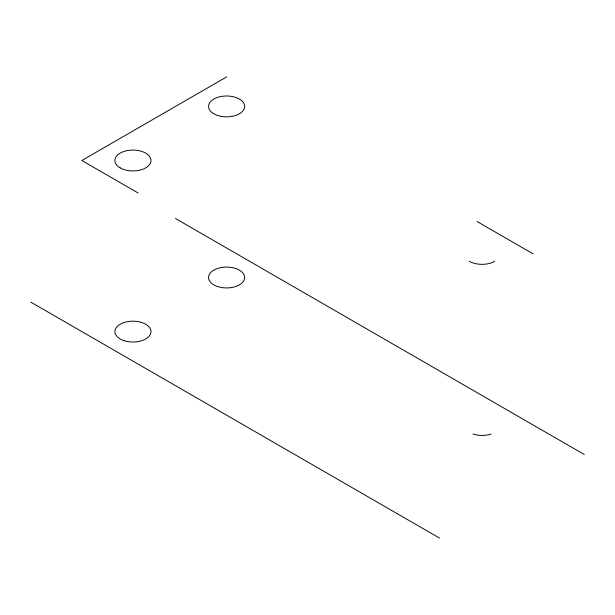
<?xml version="1.0" encoding="UTF-8"?>
<svg xmlns="http://www.w3.org/2000/svg" width="615" height="615" viewBox="0 0 615 615"><rect width="100%" height="100%" fill="white"/><g stroke="black" fill="none" stroke-linecap="round" stroke-linejoin="round"><path stroke-width="0.92" d="M226.604 76.921L81.841 160.5L138.044 192.949M476.956 221.462L533.159 253.91M175.513 218.517L584.25 454.5M30.75 302.096L439.487 538.079M491.101 434.036A18.066 10.432 0 0 1 473.035 434.036M494.837 261.283A18.066 10.432 0 0 1 469.291 261.283M217.572 286.544A18.066 10.432 0 0 0 244.67 277.511A18.066 10.432 0 0 0 217.572 268.478A18.066 10.432 0 0 0 217.572 286.544M123.899 340.625A18.066 10.432 0 0 0 150.998 331.593A18.066 10.432 0 0 0 123.899 322.56A18.066 10.432 0 0 0 123.899 340.625M120.163 167.872A18.066 10.432 0 0 0 150.383 163.198A18.066 10.432 0 0 0 128.258 150.429A18.066 10.432 0 0 0 120.163 167.872M217.572 115.451A18.066 10.432 0 0 0 244.67 106.418A18.066 10.432 0 0 0 217.572 97.393A18.066 10.432 0 0 0 217.572 115.451"/></g></svg>
